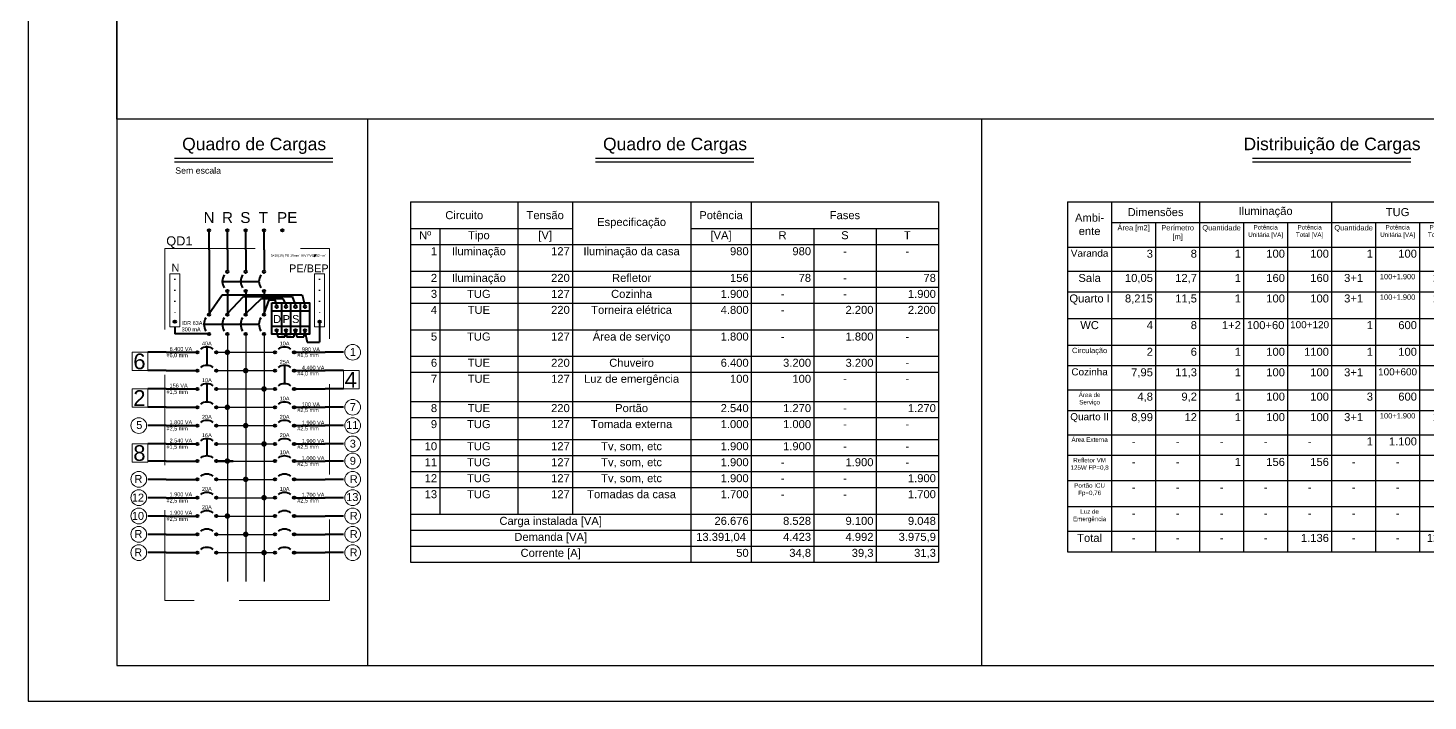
# Model space of a CAD drawing. Header units: millimetres. Extents: x 0 to 594, y 0 to 420.
# Drawn here: x 0 to 393.7, y 0 to 189.3 of the extents above; entities that cross this region are included whole.
import ezdxf
from ezdxf.enums import TextEntityAlignment as Align

# ---------------------------------------------------------------- set-up
doc = ezdxf.new("R2010")
doc.units = ezdxf.units.MM
doc.linetypes.add('ACAD_ISO07W100', pattern=[3, 0, -3])
doc.linetypes.add('DASHEDX2', pattern=[38.1, 25.4, -12.7])
for name, color, linetype, lineweight in [('Barramento', 3, 'Continuous', 100), ('Borda', 1, 'DASHEDX2', 20), ('Detalhes', 1, 'Continuous', 20), ('Fiação', 5, 'Continuous', 40)]:
    doc.layers.add(name, color=color, linetype=linetype, lineweight=lineweight)
doc.styles.add('style1', font='ARIAL.TTF')

# ---------------------------------------------------------------- blocks, each defined once
blk = doc.blocks.new('*T2')
at = {"color": 0, "linetype": 'ByBlock', "lineweight": -2, "transparency": 16777216}
for p, q in [((0, 0), (148.5, 0)), ((0, 0), (0, -101.35)), ((30.21, 0), (30.21, -87.85)), ((45.53, 0), (45.53, -87.85)), ((78.81, 0), (78.81, -101.35)), ((95.84, 0), (95.84, -101.35)), ((148.5, 0), (148.5, -101.35)), ((0, -7.5), (45.53, -7.5)), ((8.22, -7.5), (8.22, -87.85)), ((78.81, -7.5), (148.5, -7.5)), ((113.39, -7.5), (113.39, -101.35)), ((130.95, -7.5), (130.95, -101.35)), ((0, -12), (148.5, -12)), ((0, -19.5), (148.5, -19.5)), ((0, -24), (148.5, -24)), ((0, -28.5), (148.5, -28.5)), ((0, -36), (148.5, -36)), ((0, -43.38), (148.5, -43.38)), ((0, -47.88), (148.5, -47.88)), ((0, -56.13), (148.5, -56.13)), ((0, -60.63), (148.5, -60.63)), ((0, -66.85), (148.5, -66.85)), ((0, -71.35), (148.5, -71.35)), ((0, -75.85), (148.5, -75.85)), ((0, -80.35), (148.5, -80.35)), ((0, -87.85), (148.5, -87.85)), ((0, -92.35), (148.5, -92.35)), ((0, -96.85), (148.5, -96.85)), ((0, -101.35), (148.5, -101.35))]:
    blk.add_line(p, q, dxfattribs=at)
at = {"color": 0, "transparency": 16777216, "char_height": 2.25, "style": 'style1'}
for s, insert, width, attachment_point in [('Circuito', (15.1, -3.75), 28.7068, 5), ('Tensão', (37.87, -3.75), 13.8246, 5), ('Potência', (87.33, -3.75), 15.5277, 5), ('Fases', (122.17, -3.75), 51.1593, 5), ('Especificação', (62.17, -6), 31.7816, 5), ('Nº', (4.11, -8.25), 6.7152, 2), ('Tipo', (19.21, -8.25), 20.4916, 2), ('[V]', (37.87, -8.25), 13.8246, 2), ('[VA]', (87.33, -8.25), 15.5277, 2), ('R', (104.62, -8.25), 16.0531, 2), ('S', (122.17, -8.25), 16.0531, 2), ('T', (139.72, -8.25), 16.0531, 2), ('1', (7.47, -12.75), 6.7152, 3), ('Iluminação', (19.21, -12.75), 20.4916, 2), ('127', (44.78, -12.75), 13.8246, 3), ('Iluminação da casa', (62.17, -12.75), 31.7816, 2), ('980', (95.09, -12.75), 15.5277, 3), ('980', (112.64, -12.75), 16.0531, 3), ('-', (122.17, -12.75), 16.0531, 2), ('-', (139.72, -12.75), 16.0531, 2), ('2', (7.47, -20.25), 6.7152, 3), ('Iluminação', (19.21, -20.25), 20.4916, 2), ('220', (44.78, -20.25), 13.8246, 3), ('Refletor', (62.17, -20.25), 31.7816, 2), ('156', (95.09, -20.25), 15.5277, 3), ('78', (112.64, -20.25), 16.0531, 3), ('-', (122.17, -20.25), 16.0531, 2), ('78', (147.75, -20.25), 16.0531, 3), ('3', (7.47, -24.75), 6.7152, 3), ('TUG', (19.21, -24.75), 20.4916, 2), ('127', (44.78, -24.75), 13.8246, 3), ('Cozinha', (62.17, -24.75), 31.7816, 2), ('1.900', (95.09, -24.75), 15.5277, 3), ('-', (104.62, -24.75), 16.0531, 2), ('-', (122.17, -24.75), 16.0531, 2), ('1.900', (147.75, -24.75), 16.0531, 3), ('4', (7.47, -29.25), 6.7152, 3), ('TUE', (19.21, -29.25), 20.4916, 2), ('220', (44.78, -29.25), 13.8246, 3), ('Torneira elétrica', (62.17, -29.25), 31.7816, 2), ('4.800', (95.09, -29.25), 15.5277, 3), ('-', (104.62, -29.25), 16.0531, 2), ('2.200', (130.2, -29.25), 16.0531, 3), ('2.200', (147.75, -29.25), 16.0531, 3), ('5', (7.47, -36.75), 6.7152, 3), ('TUG', (19.21, -36.75), 20.4916, 2), ('127', (44.78, -36.75), 13.8246, 3), ('Área de serviço', (62.17, -36.75), 31.7816, 2), ('1.800', (95.09, -36.75), 15.5277, 3), ('-', (104.62, -36.75), 16.0531, 2), ('1.800', (130.2, -36.75), 16.0531, 3), ('-', (139.72, -36.75), 16.0531, 2), ('6', (7.47, -44.13), 6.7152, 3), ('TUE', (19.21, -44.13), 20.4916, 2), ('220', (44.78, -44.13), 13.8246, 3), ('Chuveiro', (62.17, -44.13), 31.7816, 2), ('6.400', (95.09, -44.13), 15.5277, 3), ('3.200', (112.64, -44.13), 16.0531, 3), ('3.200', (130.2, -44.13), 16.0531, 3), ('-', (139.72, -44.13), 16.0531, 2), ('7', (7.47, -48.63), 6.7152, 3), ('TUE', (19.21, -48.63), 20.4916, 2), ('127', (44.78, -48.63), 13.8246, 3), ('Luz de emergência', (62.17, -48.63), 31.7816, 2), ('100', (95.09, -48.63), 15.5277, 3), ('100', (112.64, -48.63), 16.0531, 3), ('-', (122.17, -48.63), 16.0531, 2), ('-', (139.72, -48.63), 16.0531, 2), ('8', (7.47, -56.88), 6.7152, 3), ('TUE', (19.21, -56.88), 20.4916, 2), ('220', (44.78, -56.88), 13.8246, 3), ('Portão', (62.17, -56.88), 31.7816, 2), ('2.540', (95.09, -56.88), 15.5277, 3), ('1.270', (112.64, -56.88), 16.0531, 3), ('-', (122.17, -56.88), 16.0531, 2), ('1.270', (147.75, -56.88), 16.0531, 3), ('9', (7.47, -61.38), 6.7152, 3), ('TUG', (19.21, -61.38), 20.4916, 2), ('127', (44.78, -61.38), 13.8246, 3), ('Tomada externa', (62.17, -61.38), 31.7816, 2), ('1.000', (95.09, -61.38), 15.5277, 3), ('1.000', (112.64, -61.38), 16.0531, 3), ('-', (122.17, -61.38), 16.0531, 2), ('-', (139.72, -61.38), 16.0531, 2), ('10', (7.47, -67.6), 6.7152, 3), ('TUG', (19.21, -67.6), 20.4916, 2), ('127', (44.78, -67.6), 13.8246, 3), ('Tv, som, etc', (62.17, -67.6), 31.7816, 2), ('1.900', (95.09, -67.6), 15.5277, 3), ('1.900', (112.64, -67.6), 16.0531, 3), ('-', (122.17, -67.6), 16.0531, 2), ('-', (139.72, -67.6), 16.0531, 2), ('11', (7.47, -72.1), 6.7152, 3), ('TUG', (19.21, -72.1), 20.4916, 2), ('127', (44.78, -72.1), 13.8246, 3), ('Tv, som, etc', (62.17, -72.1), 31.7816, 2), ('1.900', (95.09, -72.1), 15.5277, 3), ('-', (104.62, -72.1), 16.0531, 2), ('1.900', (130.2, -72.1), 16.0531, 3), ('-', (139.72, -72.1), 16.0531, 2), ('12', (7.47, -76.6), 6.7152, 3), ('TUG', (19.21, -76.6), 20.4916, 2), ('127', (44.78, -76.6), 13.8246, 3), ('Tv, som, etc', (62.17, -76.6), 31.7816, 2), ('1.900', (95.09, -76.6), 15.5277, 3), ('-', (104.62, -76.6), 16.0531, 2), ('-', (122.17, -76.6), 16.0531, 2), ('1.900', (147.75, -76.6), 16.0531, 3), ('13', (7.47, -81.1), 6.7152, 3), ('TUG', (19.21, -81.1), 20.4916, 2), ('127', (44.78, -81.1), 13.8246, 3), ('Tomadas da casa', (62.17, -81.1), 31.7816, 2), ('1.700', (95.09, -81.1), 15.5277, 3), ('-', (104.62, -81.1), 16.0531, 2), ('-', (122.17, -81.1), 16.0531, 2), ('1.700', (147.75, -81.1), 16.0531, 3), ('Carga instalada [VA]', (39.41, -88.6), 77.313, 2), ('26.676', (95.09, -88.6), 15.5277, 3), ('8.528', (112.64, -88.6), 16.0531, 3), ('9.100', (130.2, -88.6), 16.0531, 3), ('9.048', (147.75, -88.6), 16.0531, 3), ('Demanda [VA]', (39.41, -93.1), 77.313, 2), ('13.391,04', (87.33, -93.1), 15.5277, 2), ('4.423', (112.64, -93.1), 16.0531, 3), ('4.992', (130.2, -93.1), 16.0531, 3), ('3.975,9', (147.75, -93.1), 16.0531, 3), ('Corrente [A]', (39.41, -97.6), 77.313, 2), ('50', (95.09, -97.6), 15.5277, 3), ('34,8', (112.64, -97.6), 16.0531, 3), ('39,3', (130.2, -97.6), 16.0531, 3), ('31,3', (147.75, -97.6), 16.0531, 3)]:
    blk.add_mtext(s, dxfattribs=dict(at, insert=insert, width=width, attachment_point=attachment_point))
blk = doc.blocks.new('*T3')
at = {"color": 0, "linetype": 'ByBlock', "lineweight": -2, "transparency": 16777216}
for p, q in [((0, 0), (148.5, 0)), ((0, 0), (0, -98.42)), ((12.38, 0), (12.38, -98.42)), ((37.13, 0), (37.13, -98.42)), ((74.25, 0), (74.25, -98.42)), ((111.38, 0), (111.38, -98.42)), ((148.5, 0), (148.5, -98.42)), ((12.38, -5.77), (148.5, -5.77)), ((24.75, -5.77), (24.75, -98.42)), ((49.5, -5.77), (49.5, -98.42)), ((61.88, -5.77), (61.88, -98.42)), ((86.63, -5.77), (86.63, -98.42)), ((99, -5.77), (99, -98.42)), ((123.75, -5.77), (123.75, -98.42)), ((136.13, -5.77), (136.13, -98.42)), ((0, -12.69), (148.5, -12.69)), ((0, -19.52), (148.5, -19.52)), ((0, -25.29), (148.5, -25.29)), ((0, -32.79), (148.5, -32.79)), ((0, -40.29), (148.5, -40.29)), ((0, -46.06), (148.5, -46.06)), ((0, -52.9), (148.5, -52.9)), ((0, -58.67), (148.5, -58.67)), ((0, -65.5), (148.5, -65.5)), ((0, -71.27), (148.5, -71.27)), ((0, -78.4), (148.5, -78.4)), ((0, -85.73), (148.5, -85.73)), ((0, -92.65), (148.5, -92.65)), ((0, -98.42), (148.5, -98.42))]:
    blk.add_line(p, q, dxfattribs=at)
at = {"color": 0, "transparency": 16777216, "style": 'style1'}
for s, insert, char_height, width, attachment_point in [('Ambi- ente', (6.19, -6.34), 2.25, 10.875, 5), ('Dimensões', (24.75, -2.89), 2.25, 23.25, 5), ('Iluminação', (55.69, -2.89), 2.25, 35.625, 5), ('TUG', (92.81, -2.89), 2.25, 35.625, 5), ('TUE', (129.94, -2.89), 2.25, 35.625, 5), ('Área [m2]', (18.56, -6.52), 1.5, 10.875, 2), ('Perímetro [m]', (30.94, -6.52), 1.5, 10.875, 2), ('Quantidade', (43.31, -6.52), 1.5, 10.875, 2), ('Potência Unitária [VA]', (55.69, -6.52), 1.25, 10.875, 2), ('Potência Total [VA]', (68.06, -6.52), 1.25, 10.875, 2), ('Quantidade', (80.44, -6.52), 1.5, 10.875, 2), ('Potência Unitária [VA]', (92.81, -6.52), 1.25, 10.875, 2), ('Potência Total [VA]', (105.19, -6.52), 1.25, 10.875, 2), ('Quantidade', (117.56, -6.52), 1.5, 10.875, 2), ('Potência Unitária [VA]', (129.94, -6.52), 1.25, 10.875, 2), ('Potência Total [VA]', (142.31, -6.52), 1.25, 10.875, 2), ('Varanda', (6.19, -13.44), 2, 10.875, 2), ('3', (24, -13.44), 2.25, 10.875, 3), ('8', (36.38, -13.44), 2.25, 10.875, 3), ('1', (48.75, -13.44), 2.25, 10.875, 3), ('100', (61.13, -13.44), 2.25, 10.875, 3), ('100', (73.5, -13.44), 2.25, 10.875, 3), ('1', (85.88, -13.44), 2.25, 10.875, 3), ('100', (98.25, -13.44), 2.25, 10.875, 3), ('100', (110.63, -13.44), 2.25, 10.875, 3), ('-', (117.56, -13.44), 2.25, 10.875, 2), ('-', (129.94, -13.44), 2.25, 10.875, 2), ('-', (142.31, -13.44), 2.25, 10.875, 2), ('Sala', (6.19, -20.27), 2.25, 10.875, 2), ('10,05', (24, -20.27), 2.25, 10.875, 3), ('12,7', (36.38, -20.27), 2.25, 10.875, 3), ('1', (48.75, -20.27), 2.25, 10.875, 3), ('160', (61.13, -20.27), 2.25, 10.875, 3), ('160', (73.5, -20.27), 2.25, 10.875, 3), ('3+1', (80.44, -20.27), 2.25, 10.875, 2), ('100+1.900', (92.81, -20.27), 1.5, 10.875, 2), ('2.200', (110.63, -20.27), 2.25, 10.875, 3), ('-', (117.56, -20.27), 2.25, 10.875, 2), ('-', (129.94, -20.27), 2.25, 10.875, 2), ('-', (142.31, -20.27), 2.25, 10.875, 2), ('Quarto I', (6.19, -26.04), 2.25, 10.875, 2), ('8,215', (24, -26.04), 2.25, 10.875, 3), ('11,5', (36.38, -26.04), 2.25, 10.875, 3), ('1', (48.75, -26.04), 2.25, 10.875, 3), ('100', (61.13, -26.04), 2.25, 10.875, 3), ('100', (73.5, -26.04), 2.25, 10.875, 3), ('3+1', (80.44, -26.04), 2.25, 10.875, 2), ('100+1.900', (92.81, -26.04), 1.5, 10.875, 2), ('2.200', (110.63, -26.04), 2.25, 10.875, 3), ('-', (117.56, -26.04), 2.25, 10.875, 2), ('-', (129.94, -26.04), 2.25, 10.875, 2), ('-', (142.31, -26.04), 2.25, 10.875, 2), ('WC', (6.19, -33.54), 2.25, 10.875, 2), ('4', (24, -33.54), 2.25, 10.875, 3), ('8', (36.38, -33.54), 2.25, 10.875, 3), ('1+2', (48.75, -33.54), 2.25, 10.875, 3), ('100+60', (55.69, -33.54), 2.25, 10.875, 2), ('100+120', (68.06, -33.54), 2, 10.875, 2), ('1', (85.88, -33.54), 2.25, 10.875, 3), ('600', (98.25, -33.54), 2.25, 10.875, 3), ('600', (110.63, -33.54), 2.25, 10.875, 3), ('1', (123, -33.54), 2.25, 10.875, 3), ('6.400', (135.38, -33.54), 2.25, 10.875, 3), ('6.400', (147.75, -33.54), 2.25, 10.875, 3), ('Circulação', (6.19, -41.04), 1.5, 10.875, 2), ('2', (24, -41.04), 2.25, 10.875, 3), ('6', (36.38, -41.04), 2.25, 10.875, 3), ('1', (48.75, -41.04), 2.25, 10.875, 3), ('100', (61.13, -41.04), 2.25, 10.875, 3), ('1100', (73.5, -41.04), 2.25, 10.875, 3), ('1', (85.88, -41.04), 2.25, 10.875, 3), ('100', (98.25, -41.04), 2.25, 10.875, 3), ('100', (110.63, -41.04), 2.25, 10.875, 3), ('-', (117.56, -41.04), 2.25, 10.875, 2), ('-', (129.94, -41.04), 2.25, 10.875, 2), ('-', (142.31, -41.04), 2.25, 10.875, 2), ('Cozinha', (6.19, -46.81), 2, 10.875, 2), ('7,95', (24, -46.81), 2.25, 10.875, 3), ('11,3', (36.38, -46.81), 2.25, 10.875, 3), ('1', (48.75, -46.81), 2.25, 10.875, 3), ('100', (61.13, -46.81), 2.25, 10.875, 3), ('100', (73.5, -46.81), 2.25, 10.875, 3), ('3+1', (80.44, -46.81), 2.25, 10.875, 2), ('100+600', (92.81, -46.81), 2, 10.875, 2), ('1.900', (110.63, -46.81), 2.25, 10.875, 3), ('1', (123, -46.81), 2.25, 10.875, 3), ('4.400', (135.38, -46.81), 2.25, 10.875, 3), ('4.400', (147.75, -46.81), 2.25, 10.875, 3), ('Área de Serviço', (6.19, -53.65), 1.25, 10.875, 2), ('4,8', (24, -53.65), 2.25, 10.875, 3), ('9,2', (36.38, -53.65), 2.25, 10.875, 3), ('1', (48.75, -53.65), 2.25, 10.875, 3), ('100', (61.13, -53.65), 2.25, 10.875, 3), ('100', (73.5, -53.65), 2.25, 10.875, 3), ('3', (85.88, -53.65), 2.25, 10.875, 3), ('600', (98.25, -53.65), 2.25, 10.875, 3), ('1.800', (110.63, -53.65), 2.25, 10.875, 3), ('-', (117.56, -53.65), 2.25, 10.875, 2), ('-', (129.94, -53.65), 2.25, 10.875, 2), ('-', (142.31, -55.78), 2.25, 10.875, 5), ('Quarto II', (6.19, -59.42), 2, 10.875, 2), ('8,99', (24, -59.42), 2.25, 10.875, 3), ('12', (36.38, -59.42), 2.25, 10.875, 3), ('1', (48.75, -59.42), 2.25, 10.875, 3), ('100', (61.13, -59.42), 2.25, 10.875, 3), ('100', (73.5, -59.42), 2.25, 10.875, 3), ('3+1', (80.44, -59.42), 2.25, 10.875, 2), ('100+1.900', (92.81, -59.42), 1.5, 10.875, 2), ('2.200', (110.63, -59.42), 2.25, 10.875, 3), ('-', (117.56, -59.42), 2.25, 10.875, 2), ('-', (129.94, -59.42), 2.25, 10.875, 2), ('-', (142.31, -59.42), 2.25, 10.875, 2), ('Área Externa', (6.19, -66.25), 1.25, 10.875, 2), ('1', (85.88, -66.25), 2.25, 10.875, 3), ('1.100', (98.25, -66.25), 2.25, 10.875, 3), ('1.000', (110.63, -66.25), 2.25, 10.875, 3), ('-', (18.56, -66.25), 2.25, 10.875, 2), ('-', (30.94, -66.25), 2.25, 10.875, 2), ('-', (43.31, -66.25), 2.25, 10.875, 2), ('-', (55.69, -66.25), 2.25, 10.875, 2), ('-', (68.06, -66.25), 2.25, 10.875, 2), ('-', (117.56, -66.25), 2.25, 10.875, 2), ('-', (129.94, -66.25), 2.25, 10.875, 2), ('-', (142.31, -66.25), 2.25, 10.875, 2), ('Refletor VM 125W FP=0,8', (6.19, -72.02), 1.25, 10.875, 2), ('-', (18.56, -72.02), 2.25, 10.875, 2), ('-', (30.94, -72.02), 2.25, 10.875, 2), ('1', (48.75, -72.02), 2.25, 10.875, 3), ('156', (61.13, -72.02), 2.25, 10.875, 3), ('156', (73.5, -72.02), 2.25, 10.875, 3), ('-', (80.44, -72.02), 2.25, 10.875, 2), ('-', (92.81, -72.02), 2.25, 10.875, 2), ('-', (105.19, -72.02), 2.25, 10.875, 2), ('-', (117.56, -72.02), 2.25, 10.875, 2), ('-', (129.94, -72.02), 2.25, 10.875, 2), ('-', (142.31, -72.02), 2.25, 10.875, 2), ('Portão ICU Fp=0,76', (6.19, -79.15), 1.25, 10.875, 2), ('-', (18.56, -79.15), 2.25, 10.875, 2), ('-', (30.94, -79.15), 2.25, 10.875, 2), ('-', (43.31, -79.15), 2.25, 10.875, 2), ('-', (55.69, -79.15), 2.25, 10.875, 2), ('-', (68.06, -79.15), 2.25, 10.875, 2), ('-', (80.44, -79.15), 2.25, 10.875, 2), ('-', (92.81, -79.15), 2.25, 10.875, 2), ('-', (105.19, -79.15), 2.25, 10.875, 2), ('1', (123, -79.15), 2.25, 10.875, 3), ('2.540', (135.38, -79.15), 2.25, 10.875, 3), ('2.540', (147.75, -79.15), 2.25, 10.875, 3), ('Luz de Emergência', (6.19, -86.48), 1.25, 10.875, 2), ('1', (123, -86.48), 2.25, 10.875, 3), ('100', (135.38, -86.48), 2.25, 10.875, 3), ('100', (147.75, -86.48), 2.25, 10.875, 3), ('-', (18.56, -86.48), 2.25, 10.875, 2), ('-', (30.94, -86.48), 2.25, 10.875, 2), ('-', (43.31, -86.48), 2.25, 10.875, 2), ('-', (55.69, -86.48), 2.25, 10.875, 2), ('-', (68.06, -86.48), 2.25, 10.875, 2), ('-', (80.44, -86.48), 2.25, 10.875, 2), ('-', (92.81, -86.48), 2.25, 10.875, 2), ('-', (105.19, -86.48), 2.25, 10.875, 2), ('Total', (6.19, -93.4), 2.25, 10.875, 2), ('1.136', (73.5, -93.4), 2.25, 10.875, 3), ('12.100', (110.63, -93.4), 2.25, 10.875, 3), ('13.440', (147.75, -93.4), 2.25, 10.875, 3), ('-', (18.56, -93.4), 2.25, 10.875, 2), ('-', (30.94, -93.4), 2.25, 10.875, 2), ('-', (43.31, -93.4), 2.25, 10.875, 2), ('-', (55.69, -93.4), 2.25, 10.875, 2), ('-', (80.44, -93.4), 2.25, 10.875, 2), ('-', (92.81, -93.4), 2.25, 10.875, 2), ('-', (117.56, -93.4), 2.25, 10.875, 2), ('-', (129.94, -93.4), 2.25, 10.875, 2)]:
    blk.add_mtext(s, dxfattribs=dict(at, insert=insert, char_height=char_height, width=width, attachment_point=attachment_point))

msp = doc.modelspace()

# ---------------------------------------------------------------- hatches: boundary and pattern name
at = {"layer": 'Fiação'}
h = msp.add_hatch(color=256, dxfattribs=at)
h.dxf.hatch_style = 1
h.paths.add_polyline_path([(70.265, 110.889, 1), (69.578, 110.889, 1)])
h.paths.add_polyline_path([(72.92, 110.889, 1), (72.233, 110.889, 1)])
h.paths.add_polyline_path([(75.575, 110.889, 1), (74.887, 110.889, 1)])
h.paths.add_polyline_path([(78.229, 110.889, 1), (77.542, 110.889, 1)])
h.paths.add_polyline_path([(78.229, 104.252, 1), (77.542, 104.252, 1)])
h.paths.add_polyline_path([(75.575, 104.252, 1), (74.887, 104.252, 1)])
h.paths.add_polyline_path([(72.92, 104.252, 1), (72.233, 104.252, 1)])
h.paths.add_polyline_path([(70.265, 104.252, 1), (69.578, 104.252, 1)])
h = msp.add_hatch(color=256, dxfattribs=at)
h.dxf.hatch_style = 1
h.paths.add_polyline_path([(41.632, 106.699, 1), (40.944, 106.699, 1)])
h = msp.add_hatch(color=256, dxfattribs=at)
h.dxf.hatch_style = 1
h.paths.add_polyline_path([(82.355, 106.699, 1), (81.668, 106.699, 1)])

# ---------------------------------------------------------------- linework, layer by layer
for p, q in [((0, 420), (0, 0)), ((95.509, 163.683), (95.509, 10)), ((268.164, 163.683), (256.086, 163.683)), ((268.164, 163.683), (268.164, 10)), ((41.203, 151.659), (85.735, 151.659)), ((159.57, 151.659), (204.103, 151.659)), ((344.359, 151.659), (388.891, 151.659)), ((107.586, 140.398), (256.086, 140.398)), ((292.375, 140.398), (440.875, 140.398)), ((0, 0), (594, 0))]:
    msp.add_line(p, q)
at = {"color": 4}
for p, q in [((25, 410), (25, 10)), ((41.203, 152.659), (85.735, 152.659)), ((159.57, 152.659), (204.103, 152.659)), ((344.359, 152.659), (388.891, 152.659)), ((25, 10), (584, 10))]:
    msp.add_line(p, q, dxfattribs=at)
msp.add_lwpolyline([(25, 410), (465.086, 410), (465.086, 163.683), (25, 163.683)], close=True)
at = {"layer": 'Barramento', "linetype": 'ACAD_ISO07W100', "lineweight": -3}
for p, q in [((41.288, 118.692), (41.288, 106.699)), ((82.011, 118.692), (82.011, 106.699))]:
    msp.add_line(p, q, dxfattribs=at)
at = {"layer": 'Barramento', "lineweight": -3}
for p, q in [((56.072, 102.911), (56.072, 64.177)), ((61.227, 102.911), (61.227, 64.177)), ((66.382, 102.911), (66.382, 64.177)), ((53.347, 98.096), (61.227, 98.096)), ((61.227, 98.096), (69.107, 98.096)), ((53.347, 92.94), (61.227, 92.94)), ((61.227, 92.94), (69.107, 92.94)), ((53.347, 87.785), (61.227, 87.785)), ((61.227, 87.785), (69.107, 87.785)), ((53.347, 82.63), (61.227, 82.63)), ((61.227, 82.63), (69.107, 82.63)), ((53.347, 77.475), (61.227, 77.475)), ((61.227, 77.475), (69.107, 77.475)), ((53.347, 72.319), (61.227, 72.319)), ((56.072, 72.319), (56.072, 33.585)), ((61.227, 72.319), (69.107, 72.319)), ((61.227, 72.319), (61.227, 33.585)), ((66.382, 72.319), (66.382, 33.585)), ((57.675, 67.498), (69.024, 67.498)), ((53.347, 62.348), (61.227, 62.348)), ((61.227, 62.348), (69.107, 62.348)), ((53.347, 57.193), (61.227, 57.193)), ((61.227, 57.193), (69.107, 57.193)), ((53.347, 52.038), (61.227, 52.038)), ((61.227, 52.038), (69.107, 52.038)), ((53.347, 46.883), (61.227, 46.883)), ((61.227, 46.883), (69.107, 46.883)), ((53.347, 41.727), (61.227, 41.727)), ((61.227, 41.727), (69.107, 41.727))]:
    msp.add_line(p, q, dxfattribs=at)
at = {"layer": 'Barramento'}
msp.add_line((57.675, 67.498), (53.347, 67.498), dxfattribs=at)
at = {"layer": 'Barramento', "lineweight": -3, "const_width": 0.773}
for points in [[(55.685, 98.096, 1), (56.458, 98.096, 1)], [(60.84, 92.94, 1), (61.614, 92.94, 1)], [(65.996, 87.785, 1), (66.769, 87.785, 1)], [(55.685, 82.63, 1), (56.458, 82.63, 1)], [(60.84, 77.475, 1), (61.614, 77.475, 1)], [(65.996, 72.319, 1), (66.769, 72.319, 1)], [(55.685, 67.504, 1), (56.458, 67.504, 1)], [(60.84, 62.348, 1), (61.614, 62.348, 1)], [(65.996, 57.193, 1), (66.769, 57.193, 1)], [(55.685, 52.038, 1), (56.458, 52.038, 1)], [(60.84, 46.883, 1), (61.614, 46.883, 1)], [(65.996, 41.727, 1), (66.769, 41.727, 1)]]:
    msp.add_lwpolyline(points, format="xyb", close=True, dxfattribs=at)
at = {"layer": 'Borda'}
msp.add_lwpolyline([(38.502, 127.25), (84.798, 127.25), (84.798, 28.271), (38.502, 28.271)], close=True, dxfattribs=at)
at = {"layer": 'Detalhes'}
for p, q in [((80.702, 125.29), (80.389, 124.977)), ((80.702, 125.29), (81.015, 125.603)), ((81.015, 125.603), (80.702, 125.29))]:
    msp.add_line(p, q, dxfattribs=at)
for points in [[(39.895, 120.155), (42.681, 120.155), (42.681, 105.237), (39.895, 105.237)], [(80.618, 120.155), (83.405, 120.155), (83.405, 105.237), (80.618, 105.237)], [(33.728, 98.096), (29.303, 98.096), (29.303, 92.94), (33.728, 92.94)], [(93.151, 92.94), (88.726, 92.94), (88.726, 87.785), (93.151, 87.785)], [(33.728, 87.785), (29.303, 87.785), (29.303, 82.63), (33.728, 82.63)], [(33.728, 72.319), (29.303, 72.319), (29.303, 67.164), (33.728, 67.164)]]:
    msp.add_lwpolyline(points, close=True, dxfattribs=at)
for centre, radius in [((80.702, 125.29), 0.257), ((91.304, 98.096), 2.212), ((91.304, 82.63), 2.212), ((31.15, 77.475), 2.212), ((91.304, 77.475), 2.212), ((91.304, 72.319), 2.212), ((91.304, 67.504), 2.212), ((31.15, 62.348), 2.212), ((91.304, 62.348), 2.212), ((31.15, 57.193), 2.212), ((91.304, 57.193), 2.212), ((31.15, 52.038), 2.212), ((91.304, 52.038), 2.212), ((31.15, 46.883), 2.212), ((91.304, 46.883), 2.212), ((31.15, 41.727), 2.212), ((91.304, 41.727), 2.212)]:
    msp.add_circle(centre, radius, dxfattribs=at)
at = {"layer": 'Fiação'}
for p, q in [((50.916, 126.876), (50.916, 132.031)), ((56.072, 126.876), (56.072, 132.031)), ((61.227, 126.876), (61.227, 132.031)), ((66.382, 126.876), (66.382, 132.031)), ((50.916, 126.876), (50.916, 121.079)), ((56.072, 126.876), (56.072, 121.079)), ((61.227, 126.876), (61.227, 121.079)), ((66.382, 126.876), (66.382, 121.079)), ((50.916, 121.079), (50.916, 114.979)), ((50.916, 114.979), (50.916, 109.012)), ((50.916, 109.012), (54.565, 114.22)), ((54.565, 114.22), (77.068, 114.22)), ((54.634, 118.029), (64.945, 118.029)), ((56.072, 114.979), (56.072, 109.012)), ((61.227, 114.979), (61.227, 109.012)), ((66.382, 114.979), (66.382, 109.012)), ((77.068, 114.22), (77.886, 111.233)), ((56.072, 109.012), (60.632, 113.803)), ((60.632, 113.803), (74.325, 113.803)), ((61.227, 109.012), (65.652, 113.256)), ((65.652, 113.256), (71.702, 113.256)), ((66.382, 109.012), (67.865, 112.813)), ((67.865, 112.813), (69.425, 112.813)), ((68.594, 111.995), (71.249, 111.995)), ((69.425, 112.813), (69.922, 111.233)), ((71.249, 111.995), (71.249, 103.146)), ((71.702, 113.256), (72.576, 111.233)), ((73.904, 103.146), (73.904, 111.995)), ((73.904, 111.995), (76.558, 111.995)), ((74.325, 113.803), (75.231, 111.233)), ((76.558, 111.995), (76.558, 103.146)), ((41.288, 107.043), (41.288, 106.356)), ((41.288, 107.043), (41.288, 106.356)), ((68.594, 105.359), (68.594, 109.783)), ((68.594, 109.783), (79.213, 109.783)), ((82.011, 106.356), (82.011, 100.934)), ((41.288, 105.237), (41.288, 103.255)), ((50.572, 103.255), (41.288, 103.255)), ((49.467, 105.962), (54.622, 105.962)), ((54.623, 105.962), (64.934, 105.962)), ((79.213, 105.359), (68.594, 105.359)), ((69.922, 103.909), (70.254, 102.421)), ((70.254, 102.421), (72.245, 102.421)), ((71.249, 103.146), (73.904, 103.146)), ((72.245, 102.421), (72.576, 103.909)), ((72.576, 103.909), (72.742, 102.421)), ((72.742, 102.421), (74.733, 102.421)), ((74.733, 102.421), (75.231, 103.909)), ((75.231, 103.909), (75.563, 102.421)), ((75.563, 102.421), (77.554, 102.421)), ((77.554, 102.421), (77.886, 103.909)), ((77.886, 103.909), (78.549, 100.934)), ((79.213, 103.146), (79.213, 105.359)), ((50.296, 99.544), (50.296, 94.389)), ((78.549, 100.934), (82.011, 100.934)), ((38.883, 98.096), (33.728, 98.096)), ((38.883, 98.096), (47.246, 98.096)), ((75.208, 98.096), (83.571, 98.096)), ((88.726, 98.096), (83.571, 98.096)), ((38.883, 92.94), (33.728, 92.94)), ((38.883, 92.94), (47.246, 92.94)), ((72.157, 94.389), (72.157, 89.234)), ((75.208, 92.94), (83.571, 92.94)), ((88.726, 92.94), (83.571, 92.94)), ((38.883, 87.785), (33.728, 87.785)), ((38.883, 87.785), (47.246, 87.785)), ((50.296, 89.234), (50.296, 84.078)), ((75.208, 87.785), (83.571, 87.785)), ((88.726, 87.785), (83.571, 87.785)), ((38.883, 82.63), (33.728, 82.63)), ((38.883, 82.63), (47.246, 82.63)), ((75.208, 82.63), (83.571, 82.63)), ((88.726, 82.63), (83.571, 82.63)), ((38.883, 77.475), (33.728, 77.475)), ((38.883, 77.475), (47.246, 77.475)), ((75.208, 77.475), (83.571, 77.475)), ((88.726, 77.475), (83.571, 77.475)), ((38.883, 72.319), (33.728, 72.319)), ((38.883, 72.319), (47.246, 72.319)), ((50.296, 73.768), (50.296, 68.952)), ((75.208, 72.319), (83.571, 72.319)), ((88.726, 72.319), (83.571, 72.319)), ((38.883, 67.504), (33.728, 67.504)), ((38.883, 67.504), (47.246, 67.504)), ((75.208, 67.504), (83.571, 67.504)), ((88.726, 67.504), (83.571, 67.504)), ((38.883, 62.348), (33.728, 62.348)), ((38.883, 62.348), (47.246, 62.348)), ((75.208, 62.348), (83.571, 62.348)), ((88.726, 62.348), (83.571, 62.348)), ((38.883, 57.193), (33.728, 57.193)), ((38.883, 57.193), (47.246, 57.193)), ((75.208, 57.193), (83.571, 57.193)), ((88.726, 57.193), (83.571, 57.193)), ((38.883, 52.038), (33.728, 52.038)), ((38.883, 52.038), (47.246, 52.038)), ((75.208, 52.038), (83.571, 52.038)), ((88.726, 52.038), (83.571, 52.038)), ((38.883, 46.883), (33.728, 46.883)), ((38.883, 46.883), (47.246, 46.883)), ((75.208, 46.883), (83.571, 46.883)), ((88.726, 46.883), (83.571, 46.883)), ((38.883, 41.727), (33.728, 41.727)), ((38.883, 41.727), (47.246, 41.727)), ((75.208, 41.727), (83.571, 41.727)), ((88.726, 41.727), (83.571, 41.727))]:
    msp.add_line(p, q, dxfattribs=at)
msp.add_lwpolyline([(68.594, 111.995), (79.213, 111.995), (79.213, 103.146), (68.594, 103.146)], close=True, dxfattribs=at)
for centre in [(50.916, 132.375), (56.072, 132.375), (61.227, 132.375), (66.382, 132.375), (71.555, 132.375), (56.083, 120.735), (61.238, 120.735), (66.393, 120.735), (56.083, 115.322), (61.238, 115.322), (66.393, 115.322), (69.922, 110.889), (72.576, 110.889), (75.231, 110.889), (77.886, 110.889), (41.288, 106.699), (50.916, 108.668), (56.072, 108.668), (61.227, 108.668), (66.382, 108.668), (82.011, 106.699), (50.916, 103.255), (56.072, 103.255), (61.227, 103.255), (66.382, 103.255), (69.922, 104.252), (72.576, 104.252), (75.231, 104.252), (77.886, 104.252), (47.59, 98.096), (53.003, 98.096), (69.451, 98.096), (74.864, 98.096), (47.59, 92.94), (53.003, 92.94), (69.451, 92.94), (74.864, 92.94), (47.59, 87.785), (53.003, 87.785), (69.451, 87.785), (74.864, 87.785), (47.59, 82.63), (53.003, 82.63), (69.451, 82.63), (74.864, 82.63), (47.59, 77.475), (53.003, 77.475), (69.451, 77.475), (74.864, 77.475), (47.59, 72.319), (53.003, 72.319), (69.451, 72.319), (74.864, 72.319), (47.59, 67.504), (53.003, 67.504), (69.451, 67.504), (74.864, 67.504), (47.59, 62.348), (53.003, 62.348), (69.451, 62.348), (74.864, 62.348), (47.59, 57.193), (53.003, 57.193), (69.451, 57.193), (74.864, 57.193), (47.59, 52.038), (53.003, 52.038), (69.451, 52.038), (74.864, 52.038), (47.59, 46.883), (53.003, 46.883), (69.451, 46.883), (74.864, 46.883), (47.59, 41.727), (53.003, 41.727), (69.451, 41.727), (74.864, 41.727)]:
    msp.add_circle(centre, 0.344, dxfattribs=at)
for centre, start, end in [((57.887, 118.029), 146.30993, 213.69007), ((63.042, 118.029), 146.30993, 213.69007), ((68.197, 118.029), 146.30993, 213.69007), ((52.72, 105.962), 146.30993, 213.69007), ((57.876, 105.962), 146.30993, 213.69007), ((63.031, 105.962), 146.30993, 213.69007), ((68.187, 105.962), 146.30993, 213.69007), ((50.296, 96.291), 56.30993, 123.69007), ((72.157, 96.291), 56.30993, 123.69007), ((50.296, 91.136), 56.30993, 123.69007), ((72.157, 91.136), 56.30993, 123.69007), ((50.296, 85.981), 56.30993, 123.69007), ((72.157, 85.981), 56.30993, 123.69007), ((50.296, 80.826), 56.30993, 123.69007), ((72.157, 80.826), 56.30993, 123.69007), ((50.296, 75.67), 56.30993, 123.69007), ((72.157, 75.67), 56.30993, 123.69007), ((50.296, 70.515), 56.30993, 123.69007), ((72.157, 70.515), 56.30993, 123.69007), ((50.296, 65.699), 56.30993, 123.69007), ((72.157, 65.699), 56.30993, 123.69007), ((50.296, 60.544), 56.30993, 123.69007), ((72.157, 60.544), 56.30993, 123.69007), ((50.296, 55.389), 56.30993, 123.69007), ((72.157, 55.389), 56.30993, 123.69007), ((50.296, 50.234), 56.30993, 123.69007), ((72.157, 50.234), 56.30993, 123.69007), ((50.296, 45.078), 56.30993, 123.69007), ((72.157, 45.078), 56.30993, 123.69007), ((50.296, 39.923), 56.30993, 123.69007), ((72.157, 39.923), 56.30993, 123.69007)]:
    msp.add_arc(centre, 3.253, start, end, dxfattribs=at)

# ---------------------------------------------------------------- block references
for name, p in [('*T2', (107.586, 140.398)), ('*T3', (292.375, 140.398))]:
    msp.add_blockref(name, p)

# ---------------------------------------------------------------- texts
at = {"lineweight": -3, "style": 'style1'}
for s, height, p in [('Quadro de Cargas', 3.52417, (63.599, 156.26)), ('Quadro de Cargas', 3.52417, (181.966, 156.26)), ('Distribuição de Cargas', 3.52417, (366.754, 156.26)), ('Sem escala', 1.7621, (47.854, 149.252))]:
    msp.add_text(s, height=height, dxfattribs=at).set_placement(p, align=Align.MIDDLE)
at = {"layer": 'Detalhes', "style": 'style1'}
for s, height, p in [('N', 3.072, (49.39, 134.463)), ('R', 3.072, (54.545, 134.463)), ('S', 3.072, (59.701, 134.463)), ('T', 3.072, (64.856, 134.463)), ('PE', 3.0721, (70.029, 134.463)), ('QD1', 2.5776, (38.879, 128.132)), ('N', 2.212, (40.344, 120.793)), ('3#10(10) PE 10mm  IKV PVC  32mm', 0.66367, (68.262, 124.967)), ('PE/BEP', 2.2122, (73.389, 120.584)), ('2', 0.221, (76.366, 125.509)), ('2', 0.221, (83.626, 125.557)), ('IDR 63A', 1.1061, (43.221, 105.762)), ('300 mA', 1.1061, (43.221, 103.985)), ('6.400 VA', 1.1061, (39.828, 98.474)), ('40A', 1.1061, (48.931, 100.007)), ('10A', 1.1061, (70.792, 100.007)), ('980 VA', 1.1061, (77.019, 98.354)), ('1', 2.212, (90.504, 97.057)), ('6', 4.424, (29.619, 93.323)), ('#6,0 mm', 1.1061, (38.953, 96.715)), ('25A', 1.1061, (70.792, 94.851)), ('#1,5 mm', 1.1061, (75.749, 96.732)), ('10A', 1.1061, (48.931, 89.696)), ('#4,0 mm', 1.1061, (75.749, 91.577)), ('4.400 VA', 1.1061, (77.019, 93.199)), ('4', 4.424, (89.042, 88.168)), ('2', 4.424, (29.619, 83.013)), ('#1,5 mm', 1.1061, (38.953, 86.405)), ('156 VA', 1.1061, (39.828, 88.164)), ('10A', 1.1061, (70.792, 84.541)), ('100 VA', 1.1061, (77.019, 82.888)), ('7', 2.212, (90.504, 81.591)), ('1.800 VA', 1.1061, (39.828, 77.853)), ('20A', 1.1061, (48.931, 79.385)), ('20A', 1.1061, (70.792, 79.385)), ('#2,5 mm', 1.1061, (75.749, 81.266)), ('1.900 VA', 1.1061, (77.019, 77.733)), ('5', 2.212, (30.444, 76.528)), ('#2,5 mm', 1.1061, (38.953, 76.094)), ('16A', 1.1061, (48.931, 74.23)), ('20A', 1.1061, (70.792, 74.23)), ('#2,5 mm', 1.1061, (75.749, 76.111)), ('11', 2.2122, (89.483, 76.535)), ('8', 4.424, (29.619, 67.547)), ('#1,5 mm', 1.1061, (38.953, 70.939)), ('2.540 VA', 1.1061, (39.828, 72.698)), ('#2,5 mm', 1.1061, (75.749, 70.956)), ('1.900 VA', 1.1061, (77.019, 72.578)), ('3', 2.212, (90.504, 71.28)), ('10A', 1.1061, (70.792, 69.415)), ('#2,5 mm', 1.1061, (75.749, 66.14)), ('1.000 VA', 1.1061, (77.019, 67.762)), ('9', 2.212, (90.504, 66.465)), ('R', 2.212, (29.928, 61.36)), ('R', 2.212, (90.504, 61.31)), ('20A', 1.1061, (48.931, 59.104)), ('10A', 1.1061, (70.792, 59.104)), ('12', 2.2122, (29.195, 56.113)), ('#2,5 mm', 1.1061, (38.953, 55.813)), ('1.900 VA', 1.1061, (39.828, 57.572)), ('#2,5 mm', 1.1061, (75.749, 55.829)), ('1.700 VA', 1.1061, (77.019, 57.452)), ('13', 2.2122, (89.483, 56.253)), ('10', 2.2122, (29.195, 50.958)), ('#2,5 mm', 1.1061, (38.953, 50.657)), ('1.900 VA', 1.1061, (39.828, 52.417)), ('20A', 1.1061, (48.931, 53.949)), ('R', 2.212, (90.504, 50.999)), ('R', 2.212, (29.928, 45.894)), ('R', 2.212, (90.504, 45.844))]:
    msp.add_text(s, height=height, dxfattribs=at).set_placement(p)
at = {"layer": 'Detalhes'}
for p in [(29.928, 40.739), (90.504, 40.689)]:
    msp.add_text('R', height=2.212, dxfattribs=at).set_placement(p)
at = {"layer": 'Fiação', "style": 'style1'}
for s, p in [('D', (68.948, 106.345)), ('P', (71.602, 106.345)), ('S', (74.257, 106.345))]:
    msp.add_text(s, height=2.212, dxfattribs=at).set_placement(p)

doc.saveas('drawing.dxf')
